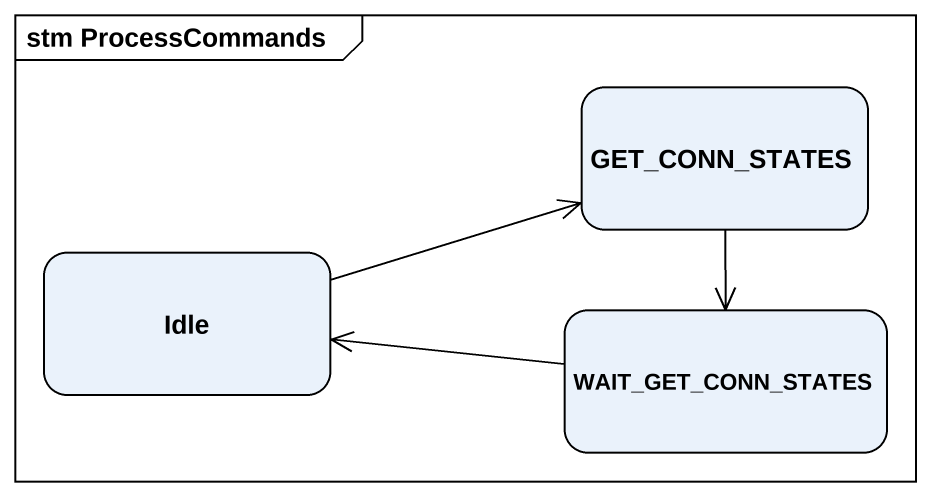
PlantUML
@startuml
mainframe stm ProcessCommands
hide empty description
state GET_CONN_STATES
state Idle
state WAIT_GET_CONN_STATES
GET_CONN_STATES --> WAIT_GET_CONN_STATES
Idle -right-> GET_CONN_STATES
WAIT_GET_CONN_STATES -left-> Idle
@enduml
